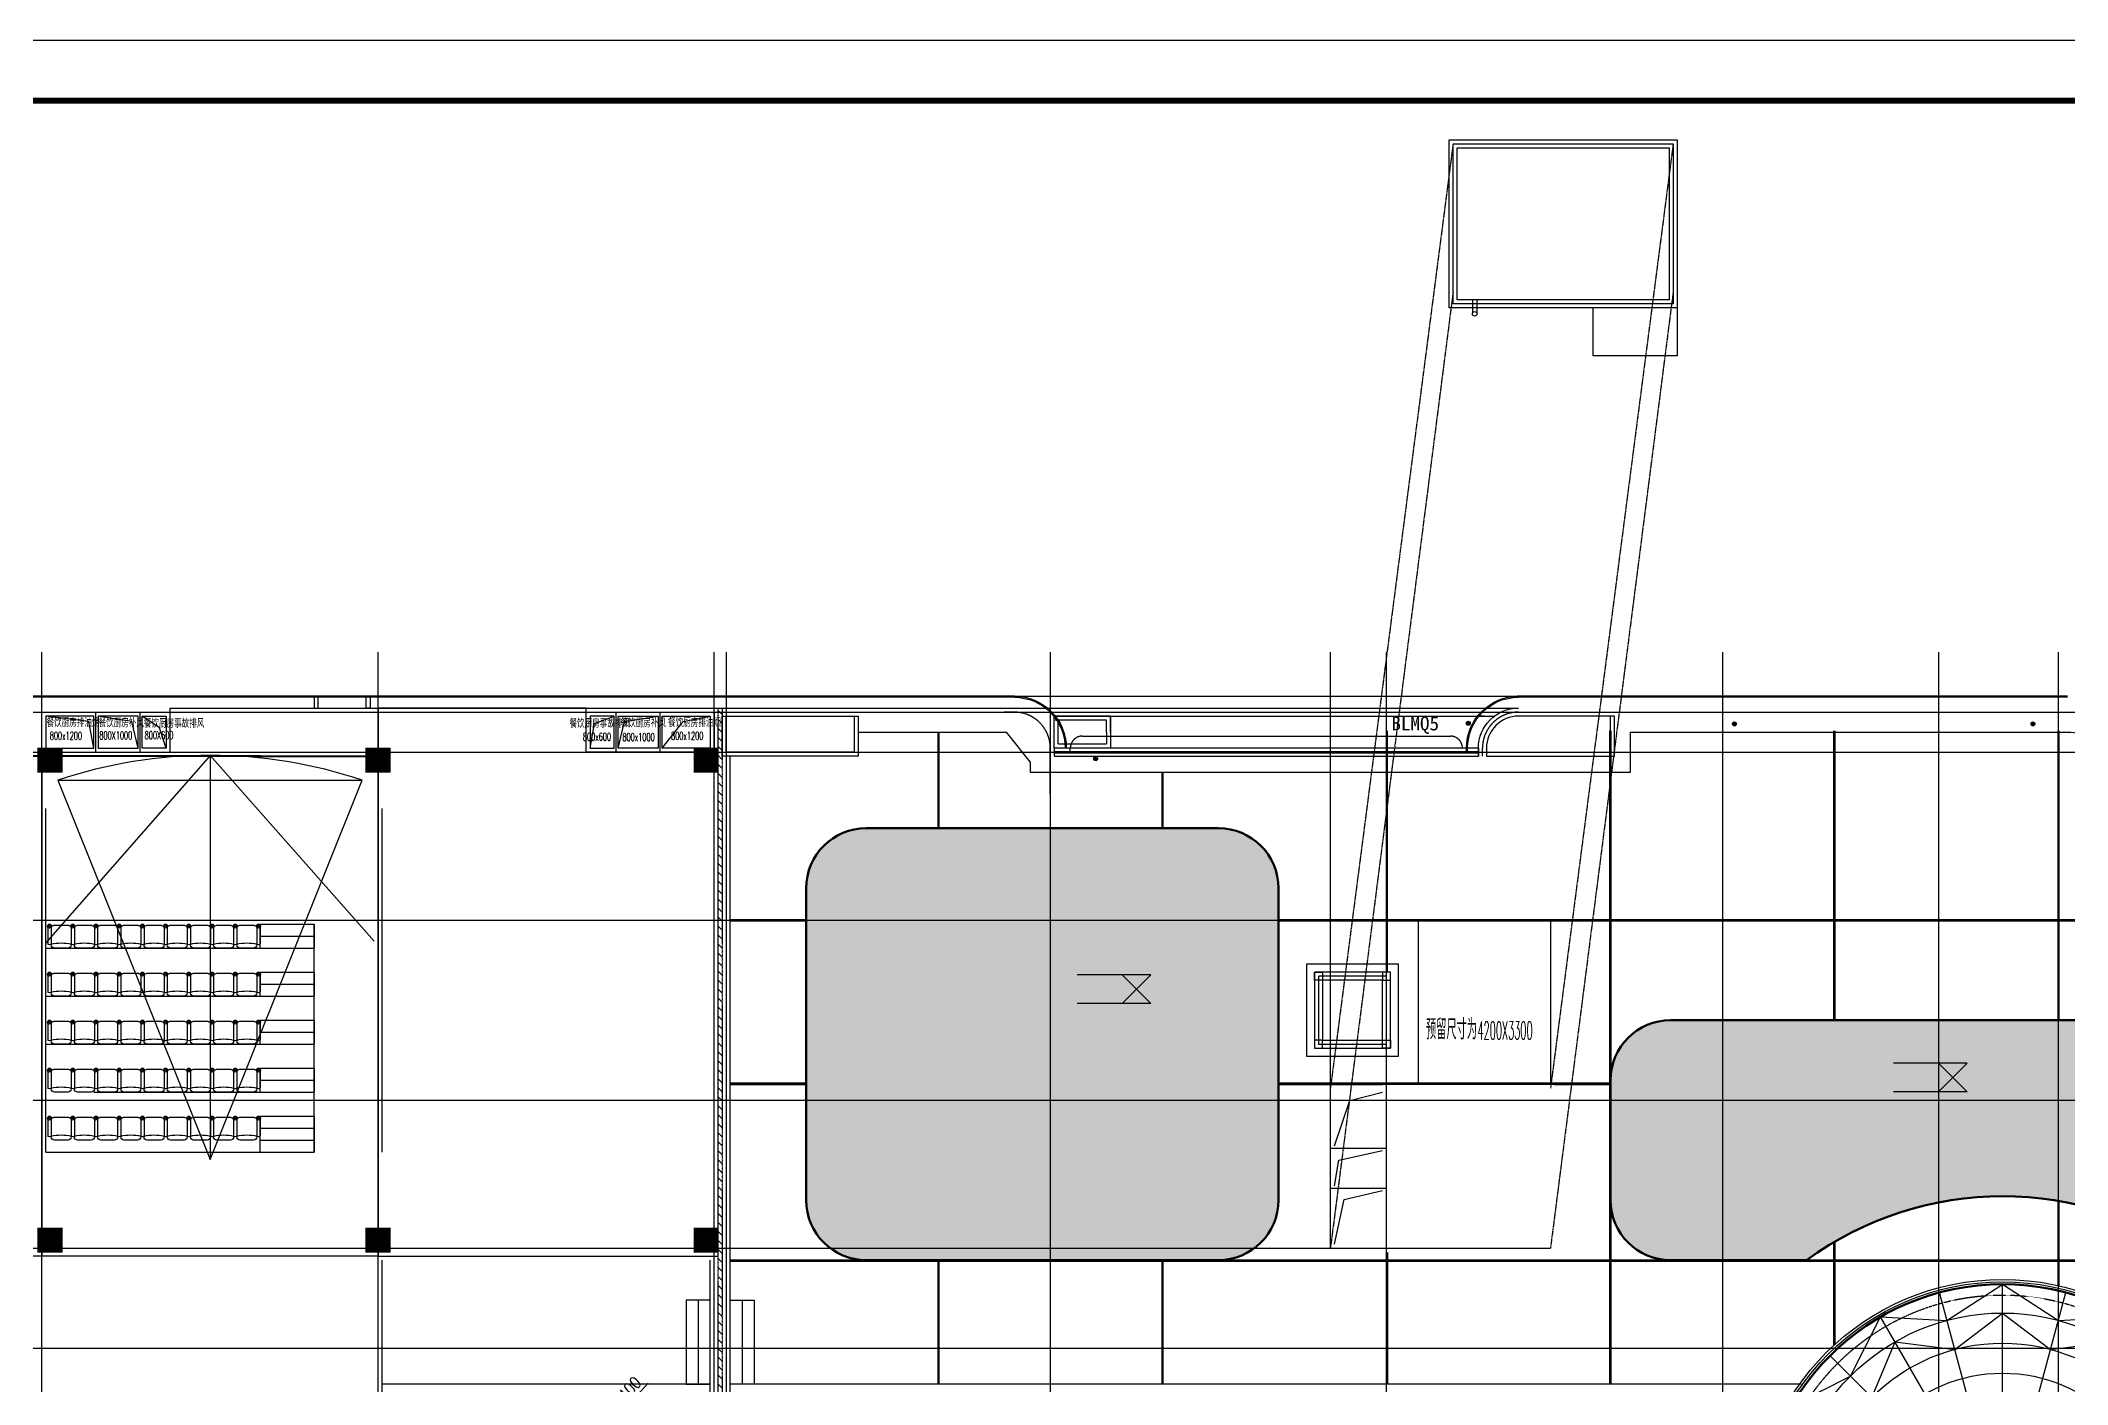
# Model space of a CAD drawing. Extents: x -737978 to 768813, y -372247 to 1140308.
# Drawn here: x -4837 to 45819, y -104405 to -70811 of the extents above; entities that cross this region are included whole.
import ezdxf

# ---------------------------------------------------------------- set-up
doc = ezdxf.new("R2010")
doc.units = 0
doc.header["$LTSCALE"] = 10
doc.header["$MEASUREMENT"] = 0
for name, pattern in [('__DASH', [0.35, 0.25, -0.1]), ('DASH', [0.35, 0.25, -0.1]), ('DASHED2', [0.375, 0.25, -0.125]), ('DOTE', [2.4200000000000004, 2, -0.2, 0.02, -0.2]), ('HIDDEN2', [4.762499999999999, 3.175, -1.5875]), ('OWall_L2$0$HIDDEN2', [4.762499999999999, 3.175, -1.5875])]:
    doc.linetypes.add(name, pattern=pattern)
doc.layers.get('0').update_dxf_attribs({"linetype": 'CONTINUOUS'})
doc.layers.get('Defpoints').update_dxf_attribs({"linetype": 'CONTINUOUS'})
for name, color, linetype in [('0-外部构件', 6, 'CONTINUOUS'), ('A-ANNO-DIMS', 93, 'CONTINUOUS'), ('A-ANNO-TEXT', 7, 'CONTINUOUS'), ('A-FLOR-BALC', 142, 'CONTINUOUS'), ('A-FURN', 247, 'CONTINUOUS'), ('A-HATC-PATT', 252, 'CONTINUOUS'), ('A-WALL-GLAZ', 141, 'CONTINUOUS'), ('C-B', 7, 'CONTINUOUS'), ('C-JLQ-UNDER', 6, 'HIDDEN2'), ('C-KZ', 2, 'CONTINUOUS'), ('C-Z-HATCH', 253, 'CONTINUOUS'), ('DIM_ELEV', 3, 'CONTINUOUS'), ('DOTE', 1, 'DOTE'), ('HZ', 7, 'CONTINUOUS'), ('J-COLU-梁柱', 30, 'CONTINUOUS'), ('J-DETL-立管管线', 181, 'CONTINUOUS'), ('J-FURN-厨卫', 253, 'CONTINUOUS'), ('J-STAIR-楼梯', 142, 'CONTINUOUS'), ('OWall_L2$0$A-COLS-HATH', 8, 'CONTINUOUS'), ('OWall_L2$0$A-HOLE-DASH', 21, 'OWall_L2$0$HIDDEN2'), ('PUB_TITLE', 4, 'CONTINUOUS'), ('STAIR', 2, 'CONTINUOUS'), ('T-厨房泄爆口', 6, 'CONTINUOUS'), ('T-暖通管井', 4, 'CONTINUOUS'), ('WALL-PARAPET', 6, 'CONTINUOUS'), ('WINDOW', 4, 'CONTINUOUS'), ('分格缝', 8, 'CONTINUOUS')]:
    doc.layers.add(name, color=color, linetype=linetype)
doc.layers.add('0-面积', color=2, linetype='CONTINUOUS', plot=False)
doc.layers.add('DRAW', color=7, linetype='CONTINUOUS', lineweight=70)
doc.layers.add('立面2', color=33, linetype='CONTINUOUS', lineweight=9)
doc.styles.add('_TCH_DIM', font='SIMPLEX.shx', dxfattribs={"width": 0.8, "bigfont": 'GBCBIG.shx'})
doc.styles.add('_TCH_DIM_T3', font='SIMPLEX.shx', dxfattribs={"width": 0.8, "bigfont": 'GBCBIG.shx'})
doc.styles.add('_TCH_DYN', font='')
doc.styles.add('HZ', font='SIMPLEX.SHX', dxfattribs={"width": 0.7, "bigfont": 'HZTXT.SHX'})
doc.styles.get('_TCH_DYN').set_extended_font_data('SimSun')
doc.dimstyles.new('_TCH_ARCH', dxfattribs={"dimtxt": 3.5, "dimasz": 1, "dimexe": 2.5, "dimexo": 3, "dimgap": 1, "dimtad": 1, "dimtoh": 1, "dimdec": 0, "dimzin": 0, "dimdsep": 46, "dimtxsty": '_TCH_DIM_T3', "dimblk": 'ARCHTICK', "dimcen": 0.09, "dimclrt": 7, "dimadec": 1, "dimazin": 0, "dimtfac": 1, "dimtdec": 0, "dimtix": 1, "dimtmove": 2, "dimatfit": 3, "dimfxl": 1, "dimtolj": 1, "dimtzin": 0, "dimarcsym": 0})

# ---------------------------------------------------------------- blocks, each defined once
blk = doc.blocks.new('A$C2A4E7DC0')
at = {"layer": 'A-FLOR-BALC', "linetype": '__DASH', "ltscale": 2}
blk.add_circle((10150.00037972676, 10150.00140731898), 9700, dxfattribs=at)
at = {"layer": 'A-FLOR-BALC'}
for centre, start, end in [((10150.00037972676, 10150.0014073191), 90.00019408676218, 269.9998058998976), ((10150.06915628212, 10150.0014073191), 270.0001941001024, 89.99980589989761)]:
    blk.add_arc(centre, 10150, start, end, dxfattribs=at)
at = {"layer": 'A-HATC-PATT', "linetype": 'ByBlock'}
for points in [[(20300.00037972676, 10150.0014073191), (18795.17552393954, 7833.964962043217), (18940.15894307336, 5075.00264562224), (16478.34390295204, 3821.087887447444), (15225.00252453564, 1359.844797213329), (12466.40185248991, 1504.924061977188), (10150.03476800444, 0.001407377305440605), (7833.63316782983, 1504.914882037207), (5075.000379726756, 1359.843558906927), (3821.292927468661, 3821.451804629993), (1359.842531314585, 5075.001407319214), (1504.960991595872, 7833.458278511069), (0.0003797267563641071, 10150.0014073191), (1505.037364803022, 12466.8295322702), (1359.809091428062, 15224.94348729576), (3821.086859855335, 16478.34493054461), (5074.901956835063, 18940.10243051336), (7833.524227832444, 18795.05874244799), (10152.25925777946, 20300.00115596317)], [(10150.03476800444, 0.001407377305440605), (10149.96599144908, 20300.00140726089)], [(10150.00037972676, 20300.0014073191), (12466.51175459335, 18795.0493042412), (15225.00037972676, 18940.15925573127), (16478.5525421612, 16478.70629989449), (18940.15822813893, 15225.00140731898), (18795.09660784667, 12466.33240622876), (20300.00037972676, 10150.0014073191)], [(9127.618201774545, 13965.42927552271), (7522.948480790015, 19954.13820360531)], [(11172.41556675872, 13965.42043025547), (12777.08528782171, 19954.12935862911)], [(8124.91413170821, 13657.39178799221), (5074.900059582898, 18940.10133510584)], [(15225.00037972676, 18940.15925573127), (10875.01652746182, 11405.76621150423)], [(7356.611221920233, 12942.80146251596), (2972.572005422786, 17326.8406790134)], [(12943.01607586024, 12943.17495302123), (17327.05528355204, 17327.21416071279)], [(8894.216502670432, 10874.98451886897), (1359.809091428062, 15224.94348729576)], [(18940.15822813893, 15225.00140731898), (11405.76518391189, 10875.01755505416)], [(9424.927012689412, 11405.73317418655), (8124.914131707978, 13657.39178799221)], [(6334.670005332446, 11172.74735303759), (345.9610644096974, 12777.41707746289)], [(13965.46747555025, 11172.2371804883), (19954.17640444404, 12776.90690169029)], [(0.0003797267563641071, 10150.0014073191), (20300.00037972676, 10150.0014073191)], [(8894.235575541621, 9424.985259584035), (1359.842531314585, 5075.001407319214)], [(18940.15831065341, 5075.001550238696), (11405.75089941104, 9424.960518665495)], [(345.88213196164, 7522.880286427098), (6334.591060855426, 9127.550007629092)], [(9424.984231991693, 8894.236603133962), (5075.000379726756, 1359.843558906927)], [(15225.00062727113, 1359.843701826874), (10874.97367416462, 8894.211862746044)], [(19954.25532156462, 7523.390466306359), (13965.54638064187, 9128.06019073166)], [(2972.787626332836, 2972.946503494051), (7356.826834024629, 7356.985711185611)], [(17326.83965142071, 2972.573033014778), (12942.80043492327, 7356.612249512225)], [(7523.058672380168, 345.8350854841992), (9127.728393443162, 6334.544013857841)], [(12776.97509633005, 345.8439300890313), (11172.30537534552, 6334.552858171635)]]:
    blk.add_lwpolyline(points, dxfattribs=at)
blk.add_lwpolyline([(8157.053249211749, 17587.65285695414), (10150.00037972676, 19100.03370278946), (12142.986985981, 17587.64227916673), (14625.01652746182, 17900.9567398876), (15594.66898778966, 15594.82290114788), (17900.95571229537, 14625.01755505393), (17587.68932487606, 12142.80859982141), (19100.03267519712, 10150.0014073191), (17587.76484989165, 8157.476115725818), (17900.95381323155, 5674.981970310677), (15594.46013501193, 4704.971074587665), (14625.01245305664, 2399.043722393108), (12142.8767945054, 2712.331009492511), (10150.0307025048, 1199.969111900078), (8157.156974220881, 2712.322164946701), (5674.984231991693, 2399.0460747506), (4705.178885897854, 4705.332799256197), (2399.045047158143, 5674.985259584035), (2712.368303042138, 8156.981978623196), (1199.968084256398, 10150.0014073191), (2712.448146416107, 12143.31877494056), (2399.013588849921, 14624.96306722378), (4704.970046995673, 15594.46116260462), (5674.891479383688, 17900.90318840451)], close=True, dxfattribs=at)
for radius in [8950.032295470352, 7700.032295470352, 6450.032295470352, 5200.032295470352, 3950.032295470352, 2700.032295470352, 1450.032295470352]:
    blk.add_circle((10150.00037972676, 10150.0014073191), radius, dxfattribs=at)
blk = doc.blocks.new('*U40')
for p, q in [((-330.0000000000036, 520), (-330.0000000000036, 120)), ((-250.0000000000036, 520.0000000000006), (-250.0000000000002, 79.99999999999937)), ((-190.0000000000036, 565), (190.0000000000036, 565)), ((250.0000000000036, 520.0000000000006), (250.0000000000035, 80)), ((330.0000000000036, 520), (330.0000000000036, 120)), ((-170, 0), (170, 0))]:
    blk.add_line(p, q)
for centre in [(-290.0000000000036, 550), (290.0000000000036, 550)]:
    blk.add_circle(centre, 40)
for centre, radius, start, end in [((-290.0000000000036, 550), 50, 323.1301023541371, 216.8698976458629), ((-190.0000000000036, 505), 60, 90, 180), ((190.0000000000036, 505), 60, 0, 90), ((290.0000000000036, 550), 50, 323.1301023541951, 216.8698976458049), ((-290, 120), 40, 180, 0), ((-170, 80), 80, 180, 270), ((170, 80), 80, 270, 0), ((290, 120), 40, 180, 0)]:
    blk.add_arc(centre, radius, start, end)
at = {"linetype": 'Continuous'}
blk.add_arc((0.0194847444035986, -918.8833111040295), 1048.883311278347, 76.21199469262314, 103.7901972067572, dxfattribs=at)
for p in [(-290.0000000000036, 550), (290.0000000000036, 550)]:
    blk.add_point(p)
blk = doc.blocks.new('商业柱网444')
at = {"layer": 'C-Z-HATCH'}
for points in [[(9262121.401980098, 79867.13641538311), (9262721.401980098, 79867.13641538311), (9262721.401980098, 79267.13641538311), (9262121.401980098, 79267.13641538311)], [(9274121.401980456, 79867.13641585995), (9274721.401980456, 79867.13641585995), (9274721.401980456, 79267.13641585995), (9274121.401980456, 79267.13641585995)], [(9262121.401980039, 71667.1364139526), (9262721.401980039, 71667.1364139526), (9262721.401980039, 71067.1364139526), (9262121.401980039, 71067.1364139526)], [(9274121.40197998, 71667.13641442943), (9274721.40197998, 71667.13641442943), (9274721.40197998, 71067.13641442943), (9274121.40197998, 71067.13641442943)], [(9262121.401980039, 63467.13641538311), (9262721.401980039, 63467.13641538311), (9262721.401980039, 62867.13641538311), (9262121.401980039, 62867.13641538311)], [(9274121.4019798, 63467.13641585995), (9274721.4019798, 63467.13641585995), (9274721.4019798, 62867.13641585995), (9274121.4019798, 62867.13641585995)]]:
    blk.add_hatch(color=251, dxfattribs=at).paths.add_polyline_path(points)
at = {"layer": 'C-KZ', "const_width": 30}
for points in [[(9262121.401980098, 79867.13641538311), (9262721.401980098, 79867.13641538311), (9262721.401980098, 79267.13641538311), (9262121.401980098, 79267.13641538311)], [(9274121.401980456, 79867.13641585995), (9274721.401980456, 79867.13641585995), (9274721.401980456, 79267.13641585995), (9274121.401980456, 79267.13641585995)], [(9262121.401980039, 71667.1364139526), (9262721.401980039, 71667.1364139526), (9262721.401980039, 71067.1364139526), (9262121.401980039, 71067.1364139526)], [(9274121.40197998, 71667.13641442943), (9274721.40197998, 71667.13641442943), (9274721.40197998, 71067.13641442943), (9274121.40197998, 71067.13641442943)], [(9262121.401980039, 63467.13641538311), (9262721.401980039, 63467.13641538311), (9262721.401980039, 62867.13641538311), (9262121.401980039, 62867.13641538311)], [(9274121.4019798, 63467.13641585995), (9274721.4019798, 63467.13641585995), (9274721.4019798, 62867.13641585995), (9274121.4019798, 62867.13641585995)]]:
    blk.add_lwpolyline(points, close=True, dxfattribs=at)
blk = doc.blocks.new('_ArchTick')
at = {"color": 0, "linetype": 'ByBlock', "const_width": 0.4}
blk.add_lwpolyline([(-0.5, -0.5), (0.5, 0.5)], dxfattribs=at)
blk = doc.blocks.new('*D179')
at = {"layer": 'A-ANNO-DIMS', "color": 0, "lineweight": -2, "transparency": 16777216}
for p in [(10345.59830033113, -104375.9460369283), (8398.89141618125, -106498.3815028974)]:
    blk.add_line(p, (9345.207262643002, -105466.6420402736), dxfattribs=at)
at = {"layer": 'Defpoints', "color": 0, "transparency": 16777216}
for p in [(9345.207262643002, -105466.6420402736), (8398.89141618125, -106498.3815028974)]:
    blk.add_point(p, dxfattribs=at)
at = {"layer": 'A-ANNO-DIMS', "color": 0, "lineweight": -2, "transparency": 16777216, "xscale": 120, "yscale": 120, "zscale": 120, "rotation": 227.4728193190336}
blk.add_blockref('_ArchTick', (9345.207262643002, -105466.6420402736), dxfattribs=at)
at = {"layer": 'A-ANNO-DIMS', "color": 7, "transparency": 16777216, "insert": (9742.276378572402, -104663.8742549364), "char_height": 300, "attachment_point": 5, "rotation": 47.47281931903366, "style": '_TCH_DIM_T3'}
blk.add_mtext('\\A1;R1400', dxfattribs=at)

msp = doc.modelspace()

# ---------------------------------------------------------------- hatches: boundary and pattern name
at = {"layer": 'J-FURN-厨卫', "linetype": 'Continuous'}
h = msp.add_hatch(dxfattribs=at)
h.set_pattern_fill('ANSI31', color=0, scale=10, angle=180)
h.set_pattern_definition([(225, (1474537.867891372, -516042.7001640839), (11.22532015133643, -11.22532015133645), [])])
edge = h.paths.add_edge_path()
edge.add_arc((30844.74090001325, -87877.22019587524), 50, 180, 540, ccw=False)
h = msp.add_hatch(dxfattribs=at)
h.set_pattern_fill('ANSI31', color=0, scale=10, angle=180)
h.set_pattern_definition([(225, (1481189.671702349, -516057.6244866145), (11.22532015133643, -11.22532015133645), [])])
edge = h.paths.add_edge_path()
edge.add_arc((37496.54471099054, -87892.14451840587), 50, 180, 540, ccw=False)
h = msp.add_hatch(dxfattribs=at)
h.set_pattern_fill('ANSI31', color=0, scale=10, angle=180)
h.set_pattern_definition([(225, (1488647.991854283, -516057.6244866145), (11.22532015133643, -11.22532015133645), [])])
edge = h.paths.add_edge_path()
edge.add_arc((44954.86486292494, -87892.14451840587), 50, 180, 540, ccw=False)
h = msp.add_hatch(dxfattribs=at)
h.set_pattern_fill('ANSI31', color=0, scale=10, angle=180)
h.set_pattern_definition([(225, (1465223.154686056, -516926.9869175791), (11.22532015133643, -11.22532015133645), [])])
edge = h.paths.add_edge_path()
edge.add_arc((21530.02769469752, -88761.50694937047), 50, 180, 540, ccw=False)
at = {"layer": 'OWall_L2$0$A-COLS-HATH'}
h = msp.add_hatch(dxfattribs=at)
h.set_pattern_fill('ANSI31', color=256, scale=100, angle=90)
h.set_pattern_definition([(135, (-128477.8562263543, -314053.1515278429), (-112.2532015133644, -112.2532015133644), [])])
h.paths.add_polyline_path([(54648.89141653635, -123898.3815162159), (54648.89141683112, -91298.41061074377), (54798.89627764127, -91298.41061071187), (54798.89141781666, -123898.3815162159)])
h.paths.add_polyline_path([(12098.89141641112, -123898.3815162155), (12098.89141641112, -87498.38151561964), (12198.89141740368, -87498.38151561964), (12198.89141740368, -123898.3815162155)])
at = {"layer": '立面2'}
h = msp.add_hatch(dxfattribs=at)
h.set_pattern_fill('DOTS', color=251, scale=100, style=0)
h.set_pattern_definition([(0, (222156.9692566283, -237600), (79.375, 158.75), [0, -158.75])])
edge = h.paths.add_edge_path()
edge.add_line((26098.89141729003, -94498.3815156162), (26098.89141729003, -99548.38151564606))
edge.add_arc((24583.47636866366, -99767.83883845978), 1531.223134014054, -87.08532115829411, 8.240097811062924, ccw=False)
edge.add_line((24661.33723435694, -101297.0811252585), (15798.89141154851, -101298.3815156199))
edge.add_arc((15812.7549918064, -99768.64130397353), 1529.803031107384, 171.7218296730472, 269.48075961780955, ccw=False)
edge.add_line((14298.89141154851, -99548.38151564606), (14298.89141154851, -91998.38286336185))
edge.add_arc((15797.91327902893, -91997.43013254183), 1499.022170243156, 91.47102038096472, 180.0364153778095, ccw=False)
edge.add_line((15759.43138841615, -90498.9019843326), (24598.89141729005, -90498.38286336185))
edge.add_arc((24573.48014658532, -92025.53245374604), 1527.360993376948, 2.8953389553660145, 89.04670490679172, ccw=False)
edge.add_line((26098.89141729003, -91948.38286336185), (26098.89141729003, -94498.3815156162))
h = msp.add_hatch(dxfattribs=at)
h.set_pattern_fill('DOTS', color=251, scale=100, style=0)
h.set_pattern_definition([(0, (42200.00000001324, 0), (79.375, 158.75), [0, -158.75])])
edge = h.paths.add_edge_path()
edge.add_arc((44198.93827686398, -107991.0260694076), 8294.22945739731, 53.794509663989174, 126.20549033601091, ccw=False)
edge.add_line((49098.19854435464, -101298.3815156199), (50898.89141823252, -101298.3815156199))
edge.add_arc((50898.89141823252, -99798.38151561987), 1500, 270, 360)
edge.add_line((52398.89141823252, -99798.38151561987), (52398.89141823252, -96798.50367601466))
edge.add_arc((50898.89141823252, -96798.50367601466), 1500, 0, 90)
edge.add_line((50898.89141823252, -95298.50367601466), (35898.89141670099, -95298.50367600285))
edge.add_arc((35898.89141670099, -96798.50367600285), 1500, 90, 180)
edge.add_line((34398.89141670099, -96798.50367600285), (34398.89141670099, -99798.38151560805))
edge.add_arc((35898.89141670099, -99798.38151560805), 1500, 180, 270)
edge.add_line((35898.89141670099, -101298.3815156081), (39299.67800937331, -101298.3815156199))

# ---------------------------------------------------------------- linework, layer by layer
for points in [[(19498.90710041925, -87498.38151576457), (32098.89139401776, -87498.38151561993)], [(20524.30399256029, -87698.38151280307), (31490.56347556796, -87698.38132626959)], [(21898.89170985747, -88098.38151527813), (21898.89170021913, -87698.38148942165), (20524.30399422396, -87698.3815149363)], [(21798.89170985747, -88098.38151768771), (21798.89170262872, -87798.3814912778), (20524.30399608013, -87798.3815149363)], [(31304.99880247479, -88598.3825944775), (34398.89141738971, -88598.38285438076), (34398.89141738971, -87698.38150860407)], [(12398.89141740371, -111498.3815169473), (12398.89141745958, -104998.3815156469), (12398.89141745958, -88698.38151561806)], [(11898.89141624885, -114698.393967581), (11898.89141624982, -101298.3815156204)]]:
    msp.add_lwpolyline(points)
at = {"linetype": 'DASH'}
msp.add_lwpolyline([(29598.89141724445, -92798.38151552952), (32898.89141724446, -92798.38151552952), (32898.89141724446, -96898.38151561985), (29598.89141724445, -96898.38151561983)], close=True, dxfattribs=at)
at = {"layer": '0-外部构件'}
for p, q in [((4498.89141746785, -87198.38151584548), (-32520.7919712697, -87198.38151587572)), ((4498.89141746785, -87228.38151584548), (-32520.7919712697, -87228.38151587572)), ((19501.97387307801, -87198.38151576353), (4498.891416683153, -87198.38151584548)), ((19501.9543137626, -87228.38151576353), (4498.891416683327, -87228.38151584548)), ((45819.16217566116, -87198.38151561975), (32062.79191881522, -87198.3815156949)), ((45819.16217566133, -87228.38151561975), (32063.21679614396, -87228.3815156949))]:
    msp.add_line(p, q, dxfattribs=at)
for points in [[(2577.885517417366, -87498.3815158135), (3498.891417291714, -87498.38151584554), (3498.891417291714, -87498.38151584554), (19498.89141810144, -87498.38151561975)], [(-4701.108583180379, -98598.38151493308), (-4701.108583179011, -90005.9402731272)], [(3698.891417644656, -98598.38151484387), (3698.891417646024, -90005.940273038)]]:
    msp.add_lwpolyline(points, dxfattribs=at)
for points in [[(19500.29039268762, -87198.38042454883, -0.4142135623730951), (20798.89250724873, -88496.98253910994, -0.4142135623730951)], [(19500.29039268762, -87228.38042454883, -0.4142135623730951), (20768.89250724873, -88496.98253910994, -0.4142135623730951)], [(30798.89127368006, -88598.38111502447), (30798.89140721193, -88498.38107942342, -0.4139111239539645), (32098.06697432065, -87197.86663399135, -0.4139111239539645)], [(30828.89127368004, -88598.38115508402), (30828.8914072119, -88498.38111948296, -0.413911123953963), (32098.09791524824, -87227.86661803567, -0.413911123953963)]]:
    msp.add_lwpolyline(points, format="xyb", dxfattribs=at)
msp.add_lwpolyline([(31298.89170483183, -88698.38260290874), (34498.89141738971, -88698.38286336185), (34498.89141738971, -87698.3815156199), (32098.8337687554, -87698.32438724692, 0.4152052974684126), (31298.89141740309, -88498.38151561993)], format="xyb", close=True, dxfattribs=at)
at = {"layer": '0-外部构件', "color": 7, "const_width": 50}
msp.add_lwpolyline([(3898.891416477461, -88699.32055141158), (-13101.10858259568, -88698.38151541368)], dxfattribs=at)
at = {"layer": '0-面积'}
for points in [[(-4801.108583252877, -101198.3815156198), (-13201.1085830145, -101198.3815155194), (-13201.1085830686, -87498.3815155753), (-8001.108583035733, -87498.38151565743), (-8001.108583036141, -88598.38151541822), (-4801.108583258853, -88598.38151541699)], [(3598.891417623438, -101198.3815156198), (-4801.108583252877, -101198.3815156198), (-4801.108583258853, -88598.3815154201), (-1601.108583155117, -88598.38151562001), (-1601.108583137811, -87498.38151575826), (3598.891417262547, -87498.38151562179)], [(11998.89141601053, -101198.3815156199), (12098.89141641119, -101198.3815156199), (12098.89141641124, -88598.38151561999), (8798.891415810067, -88598.38151561766), (8798.891415794544, -87498.38151577074), (3598.891417219673, -87498.381515924), (3598.891417219675, -101198.3815156198)]]:
    msp.add_lwpolyline(points, close=True, dxfattribs=at)
at = {"layer": 'A-FURN', "color": 8}
for p, q in [((-601.1085833316611, -88679.56809047773), (-4701.108583175635, -93364.34912947673)), ((-601.1085833316611, -88679.56809047773), (-601.1085833325924, -98779.35749901578)), ((-601.1085833316611, -88679.56809047773), (3498.891416511848, -93321.56027295307)), ((-4401.10858099183, -89298.38151484772), (3198.891414332233, -89298.3815154268))]:
    msp.add_line(p, q, dxfattribs=at)
at = {"layer": 'A-FURN'}
for p, q in [((-4701.108583179564, -93498.38151495371), (1998.891416533996, -93498.38151495336)), ((-4701.108583179768, -94698.38151494696), (1998.891416533996, -94698.38151495336)), ((-4701.108583177935, -95898.38151494702), (1998.891416533996, -95898.38151495336)), ((-3501.108583179652, -97098.38151495365), (1998.891416533996, -97098.38151495336))]:
    msp.add_line(p, q, dxfattribs=at)
at = {"layer": 'A-FURN', "color": 8}
for points in [[(-4401.10858317517, -89298.38151542656), (3198.891416511848, -89298.38151542656)], [(-4401.10858099183, -89298.38151484772), (-601.1085833325924, -98779.35749901578), (3198.891414333164, -89298.3815154268)]]:
    msp.add_lwpolyline(points, dxfattribs=at)
at = {"layer": 'A-FURN'}
for points in [[(648.8552851194399, -93198.38151495412), (648.8552851194399, -92898.38151495412), (1998.891416528408, -92898.38151495453), (1998.891416533996, -93198.38151495354)], [(648.8552851194399, -93498.38151495389), (648.8552851194399, -93198.38151495389), (1998.891416528408, -93198.3815149543), (1998.891416533996, -93498.3815149533)], [(1998.891416534927, -98598.38151495307), (1998.891416534141, -92898.3815149542), (1998.891416534141, -92898.3815149542)], [(648.8552851194399, -94398.38151495412), (648.8552851194399, -94098.38151495412), (1998.891416528408, -94098.38151495453), (1998.891416533996, -94398.38151495354)], [(648.8552851194399, -94698.38151495389), (648.8552851194399, -94398.38151495389), (1998.891416528408, -94398.3815149543), (1998.891416533996, -94698.3815149533)], [(648.8552851194399, -95598.38151495412), (648.8552851194399, -95298.38151495412), (1998.891416528408, -95298.38151495453), (1998.891416533996, -95598.38151495354)], [(648.8552851194399, -95898.38151495389), (648.8552851194399, -95598.38151495389), (1998.891416528408, -95598.3815149543), (1998.891416533996, -95898.3815149533)], [(648.8552851203713, -96798.38151495412), (648.8552851203713, -96498.38151495412), (1998.891416529339, -96498.38151495453), (1998.891416534927, -96798.38151495354)], [(648.8552851203713, -97098.38151495389), (648.8552851203713, -96798.38151495389), (1998.891416529339, -96798.3815149543), (1998.891416534927, -97098.3815149533)], [(648.8552851203713, -97998.38151495412), (648.8552851203713, -97698.38151495412), (1998.891416529339, -97698.38151495453), (1998.891416534927, -97998.38151495354)], [(648.8552851203713, -98298.38151495389), (648.8552851203713, -97998.38151495389), (1998.891416529339, -97998.3815149543), (1998.891416534927, -98298.3815149533)], [(-4701.108583180379, -98598.38151493308), (1998.891416534927, -98598.38151493415)], [(648.8552851203713, -98598.38151495365), (648.8552851203713, -98298.38151495365), (1998.891416529339, -98298.38151495406), (1998.891416534927, -98598.38151495307)]]:
    msp.add_lwpolyline(points, dxfattribs=at)
at = {"layer": 'A-FURN', "color": 8}
msp.add_arc((-601.1085841963941, -100656.4656839933), 11976.89759380488, 71.50164135981153, 108.4983586313948, dxfattribs=at)
at = {"layer": 'A-WALL-GLAZ', "color": 8}
msp.add_lwpolyline([(19500.29039268762, -87198.38042454883), (32098.06697432062, -87197.86663399135)], dxfattribs=at)
at = {"layer": 'A-WALL-GLAZ'}
msp.add_lwpolyline([(31098.89127367979, -88598.38151561993), (31098.89140721166, -88498.38148001887, -0.4139111239539632), (32098.37638359657, -87497.86647443447, -13.01075627757481)], format="xyb", dxfattribs=at)
msp.add_lwpolyline([(31098.89166853959, -88498.38151560946), (20498.89165040828, -88498.38151560946), (20498.89165040828, -88698.38264028635), (31098.89166853959, -88698.38264028635)], close=True, dxfattribs=at)
for points in [[(20768.89250724873, -88396.98253910994), (20768.89250724873, -88498.38151561996)], [(20798.89250724872, -88396.98253910993), (20798.89037078549, -88498.3815156201)]]:
    msp.add_lwpolyline(points, dxfattribs=at)
at = {"layer": 'C-B', "color": 8, "linetype": 'DASHED2'}
for points in [[(30465.75198675026, -73389.32005028563), (27398.89141727032, -96998.38151561984)], [(35965.75198672077, -73389.32005028563), (32898.89141724084, -96998.38151561984)], [(30465.75198670366, -77089.3200502856), (27398.89141719646, -100998.3815156198)], [(35965.75198667418, -77089.3200502856), (32898.89141724442, -100998.3815155888)]]:
    msp.add_lwpolyline(points, dxfattribs=at)
at = {"layer": 'C-B', "color": 8}
for points in [[(-3501.108583149529, -88498.38151541629), (-3629.461695025471, -87832.03090310577), (-4701.108583149064, -87698.3815154189)], [(-2401.108583155001, -88498.3815154208), (-2556.122399240063, -87832.03090310577), (-3401.108583149064, -87698.3815154189)], [(-1701.108583156165, -88498.38151541463), (-1861.189450940728, -87988.6155828966), (-2301.108583149064, -87698.3815154189)], [(8898.891415811348, -88498.38151561728), (9007.446801953687, -87879.40535124391), (9498.89141580413, -87698.3815156197)], [(9598.89141580413, -88498.38151561806), (9753.905231895129, -87832.03090330656), (10598.89141580413, -87698.3815156197)], [(10698.89141580413, -88498.38151561806), (11227.24452768054, -87832.03090330656), (11898.89141580413, -87698.3815156197)], [(27882.17334551449, -97303.55483711982), (28698.89141726959, -97098.38151561978)], [(27498.89141725737, -98438.38151561978), (27882.17334551449, -97303.55483711982)], [(27498.891417245, -99438.38151561978), (27612.45916045157, -98798.9961099663), (28698.89141725571, -98558.3815156201)], [(27498.89141722749, -100898.3815156198), (27746.37405969101, -99784.9400794112), (28698.89141724395, -99558.38151561978)]]:
    msp.add_lwpolyline(points, dxfattribs=at)
at = {"layer": 'C-B'}
for points in [[(15598.89141806398, -88698.38151561806), (12198.89141740379, -88698.38151561806), (12198.893552154, -87698.38578489183), (15598.89141806398, -87698.38151561923)], [(15498.89141806398, -88598.38151561806), (12298.89355206286, -88598.38151559586), (12298.89355206286, -87698.3815155976), (15498.89141806398, -87698.38151561981)], [(29098.89141730758, -93898.38151561141), (26798.89141729003, -93898.3815156162), (26798.89141729003, -96198.3815156162), (29098.89141730758, -96198.38151561141)]]:
    msp.add_lwpolyline(points, close=True, dxfattribs=at)
for points in [[(15598.89141806398, -88098.38151561981), (19307.83094278794, -88098.38151561981)], [(19898.89007986703, -88838.50079757665), (19307.83094278794, -88098.38151561981)], [(19898.89007986704, -89098.38151561821), (19898.89007986704, -89098.38151561821), (34898.89141738971, -89098.38151561821), (34898.89141738971, -88098.38151561981)], [(31239.55275516724, -87698.38151561972), (31098.89141737222, -87698.38151561972)], [(31239.55275513139, -87698.38151569199), (31198.89141737166, -87698.38151569199)], [(19898.89007986704, -88838.50079757665), (19898.89007986704, -89098.38151561821)]]:
    msp.add_lwpolyline(points, dxfattribs=at)
at = {"layer": 'C-B', "color": 8, "linetype": 'DASH'}
for points in [[(20498.89141828773, -87698.3815149363), (21898.89170021913, -87698.3815149363), (21898.89171949582, -88498.38151561997), (20498.89143756444, -88498.38138068371)], [(28898.89141730758, -94098.38151561141), (26998.89141730758, -94098.38151561141), (26998.89141730758, -95998.38151561141), (28898.89141730758, -95998.38151561141)], [(28698.89141730758, -94298.38151561141), (27198.89141730758, -94298.38151561141), (27198.89141730758, -95798.38151561141), (28698.89141730758, -95798.38151561141)]]:
    msp.add_lwpolyline(points, close=True, dxfattribs=at)
msp.add_lwpolyline([(21798.89170985747, -88098.38151768771), (21798.89171708623, -88398.38150598167), (20598.89143515485, -88398.38139032201), (20598.89142069732, -87798.3815149363)], dxfattribs=at)
at = {"layer": 'C-B'}
msp.add_lwpolyline([(34898.89141738971, -88098.38151561981), (45819.16217581963, -88098.38151561981, -0.08529071897843012), (46486.77589428597, -88213.09853343523), (49211.28392623161, -89178.6652791526)], format="xyb", dxfattribs=at)
at = {"layer": 'DIM_ELEV'}
for p, q in [((22913.3561, -94161.70599790008), (21068.98855412559, -94161.70599790008)), ((22553.3561, -94521.70599790008), (22193.3561, -94161.70599790008)), ((22553.3561, -94521.70599790008), (22913.3561, -94161.70599790008)), ((22553.3561, -94521.70599790008), (22193.3561, -94881.70599790008)), ((22553.3561, -94521.70599790008), (22913.3561, -94881.70599790008)), ((22913.3561, -94881.70599790008), (21068.98855412559, -94881.70599790008)), ((43312.5457, -96370.8298), (41468.17815412558, -96370.8298)), ((42952.5457, -96730.8298), (42592.5457, -96370.8298)), ((42952.5457, -96730.8298), (42592.5457, -97090.8298)), ((42952.5457, -96730.8298), (43312.5457, -96370.8298)), ((42952.5457, -96730.8298), (43312.5457, -97090.8298)), ((43312.5457, -97090.8298), (41468.17815412558, -97090.8298))]:
    msp.add_line(p, q, dxfattribs=at)
at = {"layer": 'DOTE'}
for p, q in [((-4801.108583546884, -125798.3815162158), (-4801.108583072404, -86098.38151561981)), ((3598.891418348445, -125798.3815162158), (3598.891417178413, -86098.38151561981)), ((11998.89141644465, -125798.3815162158), (11998.89141574435, -86098.38151561981)), ((12298.89141740373, -86098.38151561981), (12298.89141740373, -125798.3815162158)), ((20398.89141834454, -86098.38151561981), (20398.89141693467, -125798.3815162158)), ((27398.89141719646, -100998.3815156198), (27398.89141740417, -86098.3815156031)), ((28798.89141692992, -125798.3815162158), (28798.89141740437, -86098.38151561981)), ((37198.8914164507, -86098.38151561981), (37198.89141668787, -125798.3815162158)), ((42598.89141668912, -86098.38151561981), (42598.89141668883, -125798.3815162158)), ((45598.89141833936, -125798.3815162158), (45598.89141599523, -86098.38151561981)), ((-49801.1085835493, -87598.38151561958), (73098.89141788121, -87598.38151562004)), ((-49801.1085835493, -88598.3815156201), (73098.89141788121, -88598.38151561987)), ((-49801.10858349522, -92798.3815155297), (53998.89141806721, -92798.38151552947)), ((-49801.1085835492, -97298.3815797384), (53998.89141806721, -97298.38151561987)), ((-49801.1085835493, -100998.3815156198), (32898.89141719663, -100998.3815155888)), ((-49801.1085835493, -103498.3815156198), (53998.89141806721, -103498.3815156198))]:
    msp.add_line(p, q, dxfattribs=at)
for points in [[(30465.75198679618, -73389.32005050367), (35965.75198676914, -73389.32005050367), (35965.75198676914, -77389.32005047263), (30465.75198679618, -77389.32005047263)], [(20898.89037078546, -88598.38151562001), (20898.89037078546, -88598.38151562001)], [(30698.89166852555, -88598.38151562001), (30698.89166852555, -88598.38151562001)], [(28798.89141730758, -94198.38151561141), (27098.89141729003, -94198.3815156162), (27098.89141729003, -95898.3815156162), (28798.89141730758, -95898.38151561141)]]:
    msp.add_lwpolyline(points, close=True, dxfattribs=at)
for points in [[(-3451.10858315209, -88598.38151546981), (-3451.10858315209, -87598.3815156625)], [(-2351.108583153255, -88598.38151548561), (-2351.108583153255, -87598.38151567831)], [(-1601.108583140915, -88598.38151547287), (-1601.108583140915, -87598.38151566556)], [(11998.89141580937, -87598.38151561978), (11998.89141581624, -88598.3815156137), (8798.891415810067, -88598.38151566184), (8798.891415810067, -87598.38151562278)], [(9548.891415804363, -88598.38151563279), (9548.891415804363, -87598.38151582715)], [(10648.89141580436, -88598.38151562918), (10648.89141580436, -87598.38151582354)], [(27398.89141725996, -98498.38151561859), (28798.89141726017, -98498.38151563532)], [(27398.89141724759, -99498.38151561859), (28798.8914172478, -99498.38151563532)]]:
    msp.add_lwpolyline(points, dxfattribs=at)
for points in [[(20398.89007986677, -89638.31266401452), (20398.89007986677, -88498.38151561972, 0.414213562373095), (19498.89007986677, -87598.38151561972), (19249.05728391247, -87598.38151561972)], [(31198.89127367979, -88698.38151561994), (31198.89141740318, -88498.38151561993, -0.4142135623730761), (32098.89141740312, -87598.38151561993), (32098.89141740312, -87598.38151561993)], [(20898.89037078546, -88598.38151562001), (20898.89037078546, -88498.38151562001, -0.4142135623730951), (21198.89037078546, -88198.38151562001), (30398.89166852555, -88198.38151562001, -0.4142135623730951), (30698.89166852555, -88498.38151562001), (30698.89166852555, -88498.38151562009)]]:
    msp.add_lwpolyline(points, format="xyb", dxfattribs=at)
at = {"layer": 'DRAW'}
for points in [[(14298.89141154851, -91998.38286336185, -0.414213562373095), (15798.89141154851, -90498.38286336185), (24598.89141729003, -90498.38286336185, -0.414213562373095), (26098.89141729003, -91998.38286336185), (26098.89141729003, -99798.38151561987, -0.414213562373095), (24598.89141729003, -101298.3815156199), (15798.89141154851, -101298.3815156199, -0.414213562373095), (14298.89141154851, -99798.38151561987)], [(39299.67800937331, -101298.3815156199, -0.3269034132023955), (49098.19854435464, -101298.3815156199), (50898.89141823252, -101298.3815156199, 0.414213562373095), (52398.89141823252, -99798.38151561987), (52398.89141823252, -96798.50367601466, 0.414213562373095), (50898.89141823252, -95298.50367601466), (35898.89141670099, -95298.50367600285, 0.414213562373095), (34398.89141670099, -96798.50367600285), (34398.89141670099, -99798.38151560805, 0.414213562373095), (35898.89141670099, -101298.3815156081)]]:
    msp.add_lwpolyline(points, format="xyb", close=True, dxfattribs=at)
msp.add_lwpolyline([(26098.89141729003, -91948.38286336185), (26098.89141729003, -94498.3815156162)], dxfattribs=at)
at = {"layer": 'DRAW', "color": 8}
for points in [[(12398.89141745958, -96898.38151562006), (14298.89141154851, -96898.38151562006)], [(26098.89141729003, -96898.3815156201), (28698.89141727163, -96898.38151561987)], [(32998.89141724439, -96898.38151561981), (34398.89141670099, -96898.3815156069)]]:
    msp.add_lwpolyline(points, dxfattribs=at)
at = {"layer": 'DRAW'}
msp.add_circle((44198.93827686398, -107998.3531533147), 6100.142836995484, dxfattribs=at)
at = {"layer": 'HZ'}
for points in [[(30365.75198679618, -73289.32005050367), (36065.75198676914, -73289.32005050367), (36065.75198676914, -77489.32005047263), (30365.75198679618, -77489.32005047263)], [(30565.75198679618, -73489.32005050367), (35865.75198676914, -73489.32005050367), (35865.75198676914, -77289.32005047263), (30565.75198679618, -77289.32005047263)]]:
    msp.add_lwpolyline(points, close=True, dxfattribs=at)
for points in [[(36065.75198676914, -77489.32005047242), (36065.75198676914, -78689.32005047242), (33965.75198676914, -78689.32005047242), (33965.75198676903, -77489.32005047263)], [(11898.8914162496, -104398.3815159702), (3698.891417717739, -104398.3815158995)], [(39163.95488736857, -104398.3815158778), (12398.89141745958, -104398.3815156469)], [(30563.95488762673, -104398.3815161312), (12398.89141745959, -104398.3815159745)]]:
    msp.add_lwpolyline(points, dxfattribs=at)
at = {"layer": 'J-COLU-梁柱'}
for points in [[(3698.89141773631, -104998.3815156198), (3698.89141773631, -101298.3815156198)], [(11898.88928270071, -104398.3815156408), (11898.88928277801, -102298.3815156408)]]:
    msp.add_lwpolyline(points, dxfattribs=at)
at = {"layer": 'J-DETL-立管管线', "color": 181}
for points in [[(30953.04680044769, -77289.32005047263), (30953.04680045025, -77621.02867890615)], [(31056.95388072293, -77289.32005047263), (31056.9538807256, -77628.5473341872)]]:
    msp.add_lwpolyline(points, dxfattribs=at)
msp.add_circle((31003.75542846875, -77641.99257021723), 54.87121006892897, dxfattribs=at)
at = {"layer": 'J-FURN-厨卫', "color": 0, "linetype": 'Continuous'}
for centre in [(30844.74090001325, -87877.22019587524), (37496.54471099054, -87892.14451840587), (44954.86486292494, -87892.14451840587), (21530.02769469752, -88761.50694937047)]:
    msp.add_circle(centre, 50, dxfattribs=at)
at = {"layer": 'J-STAIR-楼梯'}
for points in [[(11598.88928277801, -102298.3815156312), (11298.88928277801, -102298.3815156216), (11298.88928270118, -104398.3815156216), (11598.88928270071, -104398.3815156312)], [(11898.88928277801, -102298.3815156408), (11598.88928277801, -102298.3815156312), (11598.88928270118, -104398.3815156312), (11898.88928270071, -104398.3815156408)], [(12398.88928275539, -102298.3815156504), (12698.88928275539, -102298.3815156504), (12698.88928275539, -104398.3815156504), (12398.88928275586, -104398.3815156504)], [(12698.88928275539, -102298.3815156504), (12998.88928275539, -102298.3815156504), (12998.88928275539, -104398.3815156504), (12698.88928275586, -104398.3815156504)]]:
    msp.add_lwpolyline(points, dxfattribs=at)
at = {"layer": 'OWall_L2$0$A-HOLE-DASH', "ltscale": 0.1}
msp.add_lwpolyline([(12098.89141641112, -123898.3815162155), (12098.89141641124, -87498.38151561964), (12198.89141740379, -87498.38151561964), (12198.89141740368, -123898.3815162155)], close=True, dxfattribs=at)
at = {"layer": 'PUB_TITLE'}
msp.add_lwpolyline([(-62075.11610304122, -159910.5883751978), (95574.88389695878, -159910.5883751978), (95574.88389695878, -70810.58837519777), (-62075.11610304122, -70810.58837519777)], close=True, dxfattribs=at)
at = {"layer": 'PUB_TITLE', "const_width": 150}
msp.add_lwpolyline([(-58325.11610304122, -158410.5883751978), (94074.88389695878, -158410.5883751978), (94074.88389695878, -72310.58837519777), (-58325.11610304122, -72310.58837519777)], close=True, dxfattribs=at)
at = {"layer": 'STAIR'}
for points in [[(20498.89165040828, -88578.38151561996), (31098.89163943416, -88578.38151561996)], [(20498.89165040828, -88618.38151561996), (31098.89163943416, -88618.38151561996)]]:
    msp.add_lwpolyline(points, dxfattribs=at)
for radius in [6220.142836995484, 6160.142836995484]:
    msp.add_circle((44198.93827686398, -107998.3531533147), radius, dxfattribs=at)
at = {"layer": 'T-暖通管井', "color": 2}
for points in [[(-3501.108583149064, -87698.3815154189), (-4701.108583149064, -87698.3815154189), (-4701.108583102498, -88498.38151541678), (-3501.108583149529, -88498.38151541629)], [(-2401.108583149064, -87698.3815154189), (-3401.108583149064, -87698.3815154189), (-3401.108583153487, -88498.38151542039), (-2401.108583148947, -88498.38151541987)], [(-1701.108583151159, -88498.38151541463), (-2301.108583148947, -88498.38151541489), (-2301.108583149064, -87698.3815154189), (-1701.108583149064, -87698.3815154189)], [(8898.89141580413, -88498.38151561806), (9498.89141580413, -88498.38151561806), (9498.89141580413, -87698.3815156197), (8898.89141580413, -87698.3815156197)], [(9598.89141580413, -87698.3815156197), (10598.89141580413, -87698.3815156197), (10598.89141580413, -88498.38151561806), (9598.89141580413, -88498.38151561806)], [(10698.89141580413, -87698.3815156197), (11898.89141580413, -87698.3815156197), (11898.89141580413, -88498.38151561806), (10698.89141580413, -88498.38151561806)]]:
    msp.add_lwpolyline(points, close=True, dxfattribs=at)
at = {"layer": 'WALL-PARAPET'}
for points in [[(20498.89141825927, -88498.45730456294), (20498.89165039425, -88698.3802383866)], [(31098.89140721166, -88498.38148001887), (31098.89163942038, -88698.36793048991)]]:
    msp.add_lwpolyline(points, dxfattribs=at)
at = {"layer": 'WINDOW'}
for points in [[(2098.891416064537, -87498.38151903947), (2098.891416064537, -87198.38151879878), (1998.891417875086, -87198.38151879878), (1998.891417875086, -87498.38151903947)], [(3298.891416065585, -87498.38151905559), (3298.891416065585, -87198.38151879878), (3398.891416065585, -87198.38151879878), (3398.891416065585, -87498.38151905559)]]:
    msp.add_lwpolyline(points, close=True, dxfattribs=at)
at = {"layer": '分格缝', "linetype": 'DASH'}
for points in [[(17583.89141756191, -88098.38151561955), (17583.89141752086, -90498.38286336159)], [(17613.89141756191, -88098.38151562007), (17613.89141752086, -90498.38286336212)], [(28798.89141646759, -94098.38151561166), (28798.89141611118, -88062.1470548913)], [(28828.89141646759, -94098.38151561159), (28828.89141611118, -88062.14705488953)], [(34383.89141655838, -104398.3815158371), (34383.89141611118, -88062.14705489083)], [(34413.89141655838, -104398.3815158363), (34413.89141611118, -88062.14705489001)], [(39983.89141653846, -95298.50367600696), (39983.89141611118, -88062.1470548913)], [(40013.89141653846, -95298.50367600519), (40013.89141611118, -88062.14705488953)], [(45583.89141653846, -95298.50367601555), (45583.89141611118, -88062.1470548913)], [(45613.89141653846, -95298.50367601377), (45613.89141611118, -88062.14705488953)], [(23183.89141754482, -89098.38151561795), (23183.89141752087, -90498.38286336159)], [(23213.89141754482, -89098.38151561847), (23213.89141752087, -90498.38286336212)], [(12398.89141745957, -92783.38151552956), (14298.89141154849, -92783.38151552742)], [(12398.8914174596, -92813.38151552956), (14298.89141154853, -92813.38151552742)], [(26098.89141729001, -92783.38151551418), (54198.89141806924, -92783.3815154826)], [(26098.89141729004, -92813.38151551418), (54198.89141806928, -92813.3815154826)], [(28798.89141653846, -95298.50367601555), (28798.8914164735, -94198.38151561141)], [(12398.89141745958, -96868.38151562006), (14298.89141154851, -96868.38151562006)], [(12398.89141745958, -96898.38151562006), (14298.89141154851, -96898.38151562006)], [(26098.89141728998, -96868.38151562006), (34398.89141670095, -96868.38151560824)], [(26098.89141729003, -96898.38151562006), (34398.89141670099, -96898.38151560824)], [(45583.89141693048, -101937.7997034857), (45583.89141680519, -99815.79680669506)], [(45613.89141693048, -101937.799703484), (45613.89141680519, -99815.79680669328)], [(54648.89141703546, -101298.3815159712), (12398.89141745958, -101298.3815156199)], [(17583.89141733612, -101298.3815156196), (17583.89141728309, -104398.3815160191)], [(17613.89141733612, -101298.3815156201), (17613.89141728309, -104398.3815160196)], [(23183.89141733613, -101298.3815156196), (23183.8914172831, -104398.3815160674)], [(23213.89141733613, -101298.3815156201), (23213.8914172831, -104398.381516068)], [(28798.89141722488, -101098.3815155886), (28798.89141719641, -104398.3815161161)], [(28828.89141722488, -101098.3815155889), (28828.89141719641, -104398.3815161163)], [(39983.89141701743, -103410.348871744), (39983.89141686559, -100838.8341909858)], [(40013.89141701743, -103410.3488717422), (40013.89141686559, -100838.8341909841)], [(54648.89141703521, -101328.3815159712), (12398.89141745934, -101328.3815156199)], [(39983.89141701743, -103410.3488717431), (39983.89141701743, -103424.1256904611)]]:
    msp.add_lwpolyline(points, dxfattribs=at)
at = {"layer": '分格缝'}
for points in [[(27198.89141730758, -94298.38151561141), (26998.89141730758, -94298.38151561141), (26998.89141730758, -94098.38151561141), (27198.89141730758, -94098.38151561141)], [(28698.89141730758, -94298.38151561141), (28898.89141730758, -94298.38151561141), (28898.89141730758, -94098.38151561141), (28698.89141730758, -94098.38151561141)], [(27198.89141730758, -95798.38151561141), (26998.89141730758, -95798.38151561141), (26998.89141730758, -95998.38151561141), (27198.89141730758, -95998.38151561141)], [(28698.89141730758, -95798.38151561141), (28898.89141730758, -95798.38151561141), (28898.89141730758, -95998.38151561141), (28698.89141730758, -95998.38151561141)]]:
    msp.add_lwpolyline(points, close=True, dxfattribs=at)

# ---------------------------------------------------------------- block references
at = {"layer": 'A-ANNO-DIMS', "linetype": 'ByBlock', "xscale": 0.6010007166110435, "yscale": 0.6010007166110435, "zscale": 0.6010007166110435}
msp.add_blockref('A$C2A4E7DC0', (38098.72121068189, -114098.5112727166), dxfattribs=at)
at = {"layer": 'A-FURN', "extrusion": (0, 0, -1), "zscale": -1}
for p in [(4321.144714880589, -93498.38151705117), (3741.144714880589, -93498.38151705117), (3161.144714880589, -93498.38151705117), (2581.144714880589, -93498.38151705117), (2001.144714880589, -93498.38151705117), (1421.144714880589, -93498.38151705117), (841.1447148805892, -93498.38151705117), (261.1447148805892, -93498.38151705117), (-318.8552851194108, -93498.38151705117), (4321.144714880589, -94698.38151705117), (3741.144714880589, -94698.38151705117), (3161.144714880589, -94698.38151705117), (2581.144714880589, -94698.38151705117), (2001.144714880589, -94698.38151705117), (1421.144714880589, -94698.38151705117), (841.1447148805892, -94698.38151705117), (261.1447148805892, -94698.38151705117), (-318.8552851194108, -94698.38151705117), (4321.144714880589, -95898.38151705117), (3741.144714880589, -95898.38151705117), (3161.144714880589, -95898.38151705117), (2581.144714880589, -95898.38151705117), (2001.144714880589, -95898.38151705117), (1421.144714880589, -95898.38151705117), (841.1447148805892, -95898.38151705117), (261.1447148805892, -95898.38151705117), (-318.8552851194108, -95898.38151705117), (4321.144714879629, -97098.38151705117), (3741.144714879629, -97098.38151705117), (3161.144714879658, -97098.38151705117), (2581.144714879658, -97098.38151705117), (2001.144714879658, -97098.38151705117), (1421.144714879658, -97098.38151705117), (841.1447148796578, -97098.38151705117), (261.1447148796578, -97098.38151705117), (-318.8552851203422, -97098.38151705117), (4321.144714879629, -98298.38151705117), (3741.144714879629, -98298.38151705117), (3161.144714879658, -98298.38151705117), (2581.144714879658, -98298.38151705117), (2001.144714879658, -98298.38151705117), (1421.144714879658, -98298.38151705117), (841.1447148796578, -98298.38151705117), (261.1447148796578, -98298.38151705117), (-318.8552851203422, -98298.38151705117)]:
    msp.add_blockref('*U40', p, dxfattribs=at)
at = {"layer": 'C-KZ', "color": 6, "linetype": 'Continuous', "rotation": 90}
msp.add_blockref('商业柱网444', (74966.02783090633, -9363219.78349715), dxfattribs=at)

# ---------------------------------------------------------------- texts
at = {"layer": 'A-ANNO-TEXT', "linetype": 'DASH', "style": '_TCH_DIM'}
for s, height, width, p in [('预留尺寸为', 506.3829787234042, 0.7, (29786.94257851058, -95780.70493331994)), ('4200X3300', 446.25, 0.4, (31075.49703651771, -95778.26228783908))]:
    msp.add_text(s, height=height, dxfattribs=dict(at, width=width)).set_placement(p)
at = {"layer": 'C-JLQ-UNDER', "linetype": 'DASH', "style": '_TCH_DYN'}
msp.add_text('BLMQ5', height=350, dxfattribs=at).set_placement((28923.1211890952, -88054.98727067094))
at = {"layer": 'T-厨房泄爆口', "linetype": 'DASH', "style": 'HZ'}
for s, width, p in [('餐饮厨房排油烟', 0.7, (-4686.800897593173, -87969.03031886814)), ('800x1200', 0.6, (-4607.046970116819, -88288.00203332005)), ('餐饮厨房补风', 0.7, (-3386.407120988501, -87974.77634444906)), ('800X1000', 0.6, (-3367.658276991831, -88280.25296314669)), ('餐饮厨房事故排风', 0.7, (-2255.026801686181, -87988.6155828966)), ('800X600', 0.6, (-2235.179041685449, -88276.85500079926)), ('餐饮厨房事故排风', 0.7, (8381.206305090484, -87988.6155828966)), ('800x600', 0.6, (8716.63738334502, -88312.66983738105)), ('餐饮厨房补风', 0.7, (9657.53969467894, -87974.77634464984)), ('800x1000', 0.6, (9704.336069624493, -88320.69145758206)), ('餐饮厨房排油烟', 0.7, (10845.10331535569, -87969.03031906893)), ('800x1200', 0.6, (10921.13794702335, -88289.72715140146))]:
    msp.add_text(s, height=200, dxfattribs=dict(at, width=width)).set_placement(p)

# ---------------------------------------------------------------- dimensions: what is measured, and where the dimension line sits
at = {"layer": 'A-ANNO-DIMS'}
dim = msp.add_radius_dim(center=(8398.89141618125, -106498.3815028974), mpoint=(9345.207262643002, -105466.6420402736), dimstyle='_TCH_ARCH', override={"dimtxt": 300, "dimasz": 120, "dimgap": 100}, dxfattribs=at)
dim.commit()
dim.dimension.update_dxf_attribs({"geometry": '*D179', "text_midpoint": (9742.276378572402, -104663.8742549364)})

doc.saveas('drawing.dxf')
